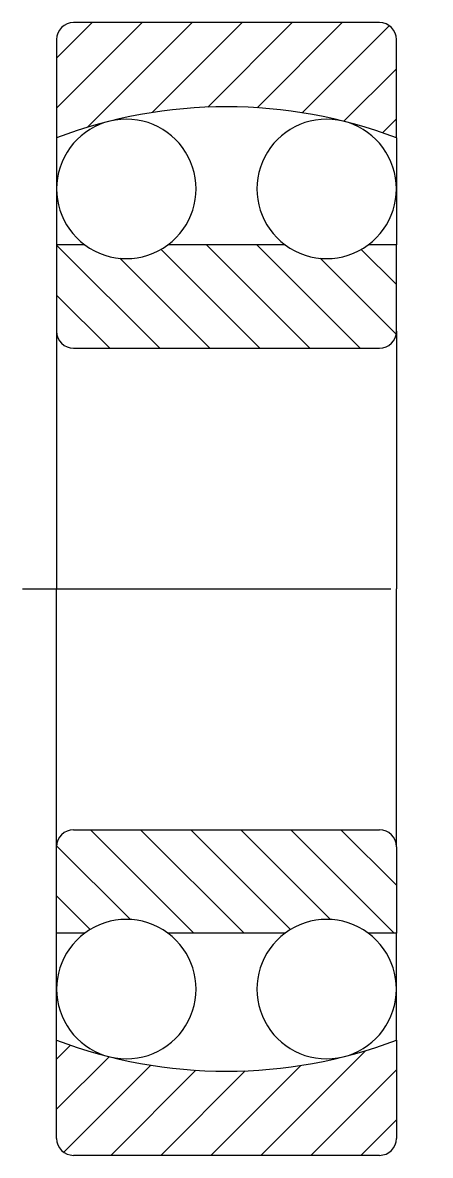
# Model space of a CAD drawing. Extents: x 17 to 85.6, y 159.2 to 222.1.
# Drawn here: x 71.22 to 85.62, y 182.14 to 222.14 of the extents above; entities outside this region: 2.
import ezdxf

# ---------------------------------------------------------------- set-up
doc = ezdxf.new("R2010")
doc.units = 0
doc.header["$MEASUREMENT"] = 0
doc.linetypes.add('CENTER', pattern=[17.5, 13, -1.5, 1.5, -1.5])
doc.layers.get('0').update_dxf_attribs({"linetype": 'CONTINUOUS'})
doc.layers.add('CENTER', color=1, linetype='CENTER')
doc.styles.get("Standard").update_dxf_attribs({"font": 'txt.shx', "bigfont": '@extfont2.shx'})

# ---------------------------------------------------------------- blocks, each defined once
blk = doc.blocks.new('*X2')
at = {"color": 0, "linetype": 'Continuous'}
for p, q in [((77.267, 189.986), (73.617, 193.636)), ((79.035, 189.986), (75.385, 193.636)), ((80.677, 190.111), (77.153, 193.636)), ((82.091, 190.465), (78.92, 193.636)), ((84.338, 189.986), (80.688, 193.636)), ((84.417, 191.675), (82.456, 193.636)), ((75.021, 190.465), (72.418, 193.068)), ((73.604, 190.113), (72.417, 191.301))]:
    blk.add_line(p, q, dxfattribs=at)
blk = doc.blocks.new('*X3')
at = {"color": 0, "linetype": 'Continuous'}
for p, q in [((76.063, 210.636), (72.417, 214.282)), ((79.598, 210.636), (76.104, 214.13)), ((81.366, 210.636), (77.716, 214.286)), ((83.134, 210.636), (79.484, 214.286)), ((84.417, 212.888), (83.177, 214.128)), ((77.83, 210.636), (74.653, 213.814)), ((84.407, 211.13), (81.723, 213.814)), ((74.295, 210.636), (72.417, 212.514))]:
    blk.add_line(p, q, dxfattribs=at)
blk = doc.blocks.new('*X4')
at = {"color": 0, "linetype": 'Continuous'}
for p, q in [((72.417, 219.117), (75.436, 222.136)), ((72.417, 220.885), (73.668, 222.136)), ((73.508, 218.44), (77.204, 222.136)), ((75.795, 218.96), (78.971, 222.136)), ((77.753, 219.15), (80.739, 222.136)), ((79.5, 219.129), (82.507, 222.136)), ((81.091, 218.952), (84.164, 222.025)), ((82.558, 218.652), (84.417, 220.51)), ((83.923, 218.248), (84.417, 218.743))]:
    blk.add_line(p, q, dxfattribs=at)
blk = doc.blocks.new('*X5')
at = {"color": 0, "linetype": 'Continuous'}
for p, q in [((72.417, 185.529), (72.911, 186.024)), ((72.417, 183.762), (74.275, 185.62)), ((79.63, 182.136), (83.326, 185.832)), ((72.67, 182.247), (75.743, 185.32)), ((77.862, 182.136), (81.038, 185.312)), ((74.327, 182.136), (77.334, 185.143)), ((76.094, 182.136), (79.08, 185.122)), ((81.398, 182.136), (84.417, 185.155)), ((83.165, 182.136), (84.417, 183.387))]:
    blk.add_line(p, q, dxfattribs=at)

msp = doc.modelspace()

# ---------------------------------------------------------------- linework, layer by layer
at = {"color": 7, "linetype": 'Continuous'}
for p, q in [((83.817, 222.136), (73.017, 222.136)), ((72.417, 221.536), (72.417, 218.071)), ((84.417, 218.071), (84.417, 221.536)), ((72.417, 218.071), (72.417, 214.286)), ((84.417, 218.071), (84.417, 214.286)), ((72.417, 214.286), (72.417, 211.236)), ((73.414, 214.286), (72.417, 214.286)), ((80.491, 214.286), (76.343, 214.286)), ((84.417, 214.286), (83.419, 214.286)), ((84.417, 211.236), (84.417, 214.286)), ((72.417, 211.236), (72.417, 202.136)), ((84.417, 211.236), (84.417, 202.136)), ((73.017, 210.636), (83.817, 210.636)), ((72.417, 193.036), (72.417, 202.136)), ((84.417, 193.036), (84.417, 202.136)), ((73.017, 193.636), (83.817, 193.636)), ((72.417, 189.986), (72.417, 193.036)), ((84.417, 193.036), (84.417, 189.986)), ((73.414, 189.986), (72.417, 189.986)), ((72.417, 186.201), (72.417, 189.986)), ((80.491, 189.986), (76.343, 189.986)), ((84.417, 189.986), (83.419, 189.986)), ((84.417, 186.201), (84.417, 189.986)), ((72.417, 182.736), (72.417, 186.201)), ((84.417, 186.201), (84.417, 182.736)), ((83.817, 182.136), (73.017, 182.136))]:
    msp.add_line(p, q, dxfattribs=at)
for centre, radius, start, end in [((73.017, 221.536), 0.6, 90, 180), ((83.817, 221.536), 0.6, 0, 90), ((78.417, 202.136), 17.027, 69.3672, 110.6328), ((74.879, 216.265), 2.462, 306.4968, 233.5032), ((81.955, 216.265), 2.462, 306.4968, 233.5032), ((74.879, 216.265), 2.462, 233.5032, 306.4968), ((81.955, 216.265), 2.462, 233.5032, 306.4968), ((73.017, 211.236), 0.6, 180, 270), ((83.817, 211.236), 0.6, 270, 0), ((73.017, 193.036), 0.6, 90, 180), ((83.817, 193.036), 0.6, 0, 90), ((74.879, 188.007), 2.462, 53.5032, 126.4968), ((81.955, 188.007), 2.462, 53.5032, 126.4968), ((74.879, 188.007), 2.462, 126.4968, 53.5032), ((81.955, 188.007), 2.462, 126.4968, 53.5032), ((78.417, 202.136), 17.027, 249.3672, 290.6328), ((73.017, 182.736), 0.6, 180, 270), ((83.817, 182.736), 0.6, 270, 0)]:
    msp.add_arc(centre, radius, start, end, dxfattribs=at)
at = {"layer": 'CENTER', "color": 1, "linetype": 'CENTER'}
msp.add_line((71.217, 202.136), (85.617, 202.136), dxfattribs=at)

# ---------------------------------------------------------------- block references
at = {"color": 3, "linetype": 'Continuous'}
for name in ['*X4', '*X3', '*X2', '*X5']:
    msp.add_blockref(name, (0, 0), dxfattribs=at)

# ---------------------------------------------------------------- texts
at = {"color": 7, "linetype": 'Continuous'}
for p in [(16.402, 166.075), (16.402, 159.176)]:
    msp.add_text('B1203', height=3.2, dxfattribs=at).set_placement(p)

doc.saveas('drawing.dxf')
